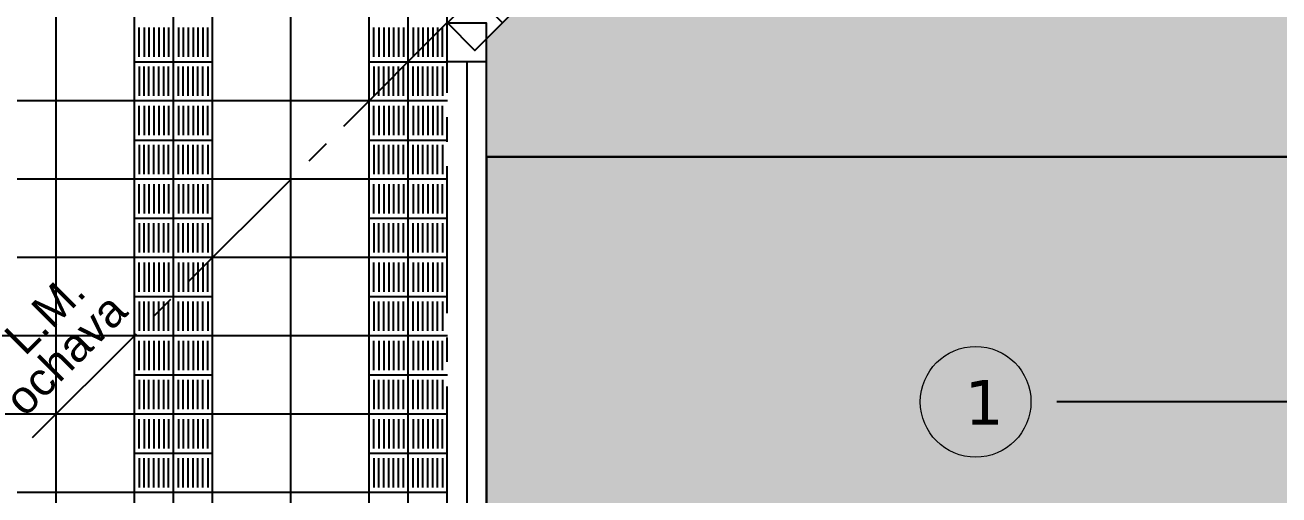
# Model space of a CAD drawing. Header units: inches. Extents: x -309 to 190, y -1585 to -1350.
# Drawn here: x -270.89 to -264.48, y -1381.94 to -1379.54 of the extents above; entities that cross this region are included whole.
import ezdxf
from ezdxf.lldxf.tags import DXFTag

# ---------------------------------------------------------------- set-up
doc = ezdxf.new("R2010")
doc.units = ezdxf.units.IN
doc.header["$MEASUREMENT"] = 0
doc.linetypes.add('CENTER2', pattern=[1.125, 0.75, -0.125, 0.125, -0.125])
doc.linetypes.add('HIDDEN', pattern=[0.375, 0.25, -0.125])
doc.layers.get('0').update_dxf_attribs({"color": 9, "linetype": 'CONTINUOUS'})
for name, color, linetype in [('02', 9, 'CONTINUOUS'), ('CIEGOS', 9, 'CONTINUOUS'), ('DET', 9, 'CONTINUOUS'), ('HACHS', 9, 'CONTINUOUS'), ('lm', 9, 'HIDDEN'), ('NO VIDENTES', 9, 'CONTINUOUS'), ('PROY', 9, 'HIDDEN2'), ('TEXTOS', 9, 'CONTINUOUS')]:
    doc.layers.add(name, color=color, linetype=linetype)
doc.layers.add('color +', color=9, linetype='CONTINUOUS', lineweight=18)
doc.styles.add('Helvetica (bold)', font='arial.ttf')
doc.styles.get("Standard").update_dxf_attribs({"font": 'arial.ttf'})
tags = doc.linetypes.add('HIDDEN2', pattern=[0.1875, 0.125, -0.0625]).pattern_tags.tags
tags[6:7] = [DXFTag(74, 4), DXFTag(75, 0), DXFTag(340, '0'), DXFTag(46, 1.0), DXFTag(50, 0.0), DXFTag(44, 0.0), DXFTag(45, 0.0)]
tags[4:5] = [DXFTag(74, 4), DXFTag(75, 0), DXFTag(340, '0'), DXFTag(46, 1.0), DXFTag(50, 0.0), DXFTag(44, 0.0), DXFTag(45, 0.0)]

msp = doc.modelspace()

# ---------------------------------------------------------------- hatches: boundary and pattern name
at = {"layer": 'HACHS'}
h = msp.add_hatch(dxfattribs=at)
h.set_pattern_fill('AR-HBONE', color=256, scale=0.03, angle=-1e-14)
edge = h.paths.add_edge_path()
edge.add_line((-257.5318, -1375.7982), (-262.5318, -1375.7982))
edge.add_line((-262.5318, -1375.7982), (-262.5318, -1379.3882))
edge.add_line((-262.5318, -1379.3882), (-264.4918, -1379.3882))
edge.add_line((-264.4918, -1379.3882), (-264.4918, -1375.571))
edge.add_line((-264.4918, -1375.571), (-268.5332, -1379.6124))
edge.add_line((-268.5332, -1379.6124), (-268.5332, -1380.2142))
edge.add_line((-268.5332, -1380.2142), (-263.5318, -1380.2142))
edge.add_line((-263.5318, -1380.2142), (-263.5318, -1395.2142))
edge.add_line((-263.5318, -1395.2142), (-268.5318, -1395.2142))
edge.add_line((-268.5318, -1395.2142), (-268.5318, -1397.7142))
edge.add_line((-268.5318, -1397.7142), (-263.5318, -1397.7142))
edge.add_line((-263.5318, -1397.7142), (-263.5318, -1415.2142))
edge.add_line((-263.5318, -1415.2142), (-268.403, -1415.2142))
edge.add_line((-268.403, -1415.2142), (-264.409, -1419.2082))
edge.add_line((-264.409, -1419.2082), (-236.5318, -1419.2082))
edge.add_line((-236.5318, -1419.2082), (-236.5318, -1417.9618))
edge.add_line((-236.5318, -1417.9618), (-241.5318, -1417.9618))
edge.add_line((-241.5318, -1417.9618), (-241.5318, -1400.4618))
edge.add_line((-241.5318, -1400.4618), (-236.5318, -1400.4618))
edge.add_line((-236.5318, -1400.4618), (-236.5318, -1395.3142))
edge.add_line((-236.5318, -1395.3142), (-241.5318, -1395.3142))
edge.add_line((-241.5318, -1395.3142), (-241.5318, -1375.7982))
edge.add_line((-241.5318, -1375.7982), (-246.5318, -1375.7982))
edge.add_line((-246.5318, -1375.7982), (-246.5318, -1378.4182))
edge.add_arc((-246.9318, -1378.4182), 0.4, -90, 0, ccw=False)
edge.add_line((-246.9318, -1378.8182), (-257.1318, -1378.8182))
edge.add_arc((-257.1318, -1378.4182), 0.4, 180, 270, ccw=False)
edge.add_line((-257.5318, -1378.4182), (-257.5318, -1376.0565))
edge.add_line((-257.5318, -1376.0565), (-257.5318, -1375.7982))
h.paths.add_polyline_path([(-247.5318, -1385.3142), (-257.5318, -1385.3142), (-257.5318, -1395.3142), (-247.5318, -1395.3142)], flags=16)
h.paths.add_polyline_path([(-257.5318, -1397.7142), (-247.5318, -1397.7142), (-247.5318, -1412.7142), (-257.5318, -1412.7142)], flags=16)
h.paths.add_polyline_path([(-238.3318, -1395.6392), (-238.3318, -1397.4892), (-237.9318, -1397.4892), (-237.9318, -1395.6392)], flags=0)
h.paths.add_polyline_path([(-237.5318, -1395.6392), (-237.5318, -1397.4892), (-237.1318, -1397.4892), (-237.1318, -1395.6392)], flags=16)
h.paths.add_polyline_path([(-238.3318, -1395.6392), (-238.3318, -1397.4892), (-237.9318, -1397.4892), (-237.9318, -1395.6392)], flags=16)
h.paths.add_polyline_path([(-237.5318, -1395.6392), (-237.5318, -1397.4892), (-237.1318, -1397.4892), (-237.1318, -1395.6392)], flags=0)
h.paths.add_polyline_path([(-239.5318, -1395.6392), (-239.5318, -1397.4892), (-239.9318, -1397.4892), (-239.9318, -1395.6392)], flags=0)
h.paths.add_polyline_path([(-240.3318, -1395.6392), (-240.3318, -1397.4892), (-240.7318, -1397.4892), (-240.7318, -1395.6392)], flags=16)
h.paths.add_polyline_path([(-241.1318, -1395.6392), (-241.1318, -1397.4892), (-241.5318, -1397.4892), (-241.5318, -1395.6392)], flags=16)
h.paths.add_polyline_path([(-241.9318, -1395.6392), (-241.9318, -1397.4892), (-242.3318, -1397.4892), (-242.3318, -1395.6392)], flags=0)
h.paths.add_polyline_path([(-238.7318, -1395.6392), (-238.7318, -1397.4892), (-239.1318, -1397.4892), (-239.1318, -1395.6392)], flags=16)
h.paths.add_polyline_path([(-239.5318, -1395.6392), (-239.5318, -1397.4892), (-239.9318, -1397.4892), (-239.9318, -1395.6392)], flags=16)
h.paths.add_polyline_path([(-240.3318, -1395.6392), (-240.3318, -1397.4892), (-240.7318, -1397.4892), (-240.7318, -1395.6392)], flags=0)
h.paths.add_polyline_path([(-241.9318, -1395.6392), (-241.9318, -1397.4892), (-242.3318, -1397.4892), (-242.3318, -1395.6392)], flags=16)
h.paths.add_polyline_path([(-238.7318, -1395.6392), (-238.7318, -1397.4892), (-239.1318, -1397.4892), (-239.1318, -1395.6392)], flags=0)
h.paths.add_polyline_path([(-243.1318, -1395.6392), (-243.1318, -1397.4892), (-242.7318, -1397.4892), (-242.7318, -1395.6392)], flags=16)
h.paths.add_polyline_path([(-243.9318, -1395.6392), (-243.9318, -1397.4892), (-243.5318, -1397.4892), (-243.5318, -1395.6392)], flags=0)
h.paths.add_polyline_path([(-243.1318, -1395.6392), (-243.1318, -1397.4892), (-242.7318, -1397.4892), (-242.7318, -1395.6392)], flags=0)
h.paths.add_polyline_path([(-243.9318, -1395.6392), (-243.9318, -1397.4892), (-243.5318, -1397.4892), (-243.5318, -1395.6392)], flags=16)
h.paths.add_polyline_path([(-244.7318, -1395.6392), (-244.7318, -1397.4892), (-244.3318, -1397.4892), (-244.3318, -1395.6392)], flags=16)
h.paths.add_polyline_path([(-258.3318, -1395.6392), (-258.3318, -1397.4892), (-257.9318, -1397.4892), (-257.9318, -1395.6392)], flags=16)
h.paths.add_polyline_path([(-259.9318, -1395.6392), (-259.9318, -1397.4892), (-259.5318, -1397.4892), (-259.5318, -1395.6392)], flags=16)
h.paths.add_polyline_path([(-259.1318, -1395.6392), (-259.1318, -1397.4892), (-258.7318, -1397.4892), (-258.7318, -1395.6392)], flags=0)
h.paths.add_polyline_path([(-258.3318, -1395.6392), (-258.3318, -1397.4892), (-257.9318, -1397.4892), (-257.9318, -1395.6392)], flags=0)
h.paths.add_polyline_path([(-259.9318, -1395.6392), (-259.9318, -1397.4892), (-259.5318, -1397.4892), (-259.5318, -1395.6392)], flags=0)
h.paths.add_polyline_path([(-259.1318, -1395.6392), (-259.1318, -1397.4892), (-258.7318, -1397.4892), (-258.7318, -1395.6392)], flags=16)
h.paths.add_polyline_path([(-246.3318, -1395.6392), (-246.3318, -1397.4892), (-245.9318, -1397.4892), (-245.9318, -1395.6392)], flags=0)
h.paths.add_polyline_path([(-245.5318, -1395.6392), (-245.5318, -1397.4892), (-245.1318, -1397.4892), (-245.1318, -1395.6392)], flags=16)
h.paths.add_polyline_path([(-247.1318, -1395.6392), (-247.1318, -1397.4892), (-246.7318, -1397.4892), (-246.7318, -1395.6392)], flags=16)
h.paths.add_polyline_path([(-246.3318, -1395.6392), (-246.3318, -1397.4892), (-245.9318, -1397.4892), (-245.9318, -1395.6392)], flags=16)
h.paths.add_polyline_path([(-245.5318, -1395.6392), (-245.5318, -1397.4892), (-245.1318, -1397.4892), (-245.1318, -1395.6392)], flags=0)
h.paths.add_polyline_path([(-247.1318, -1395.6392), (-247.1318, -1397.4892), (-246.7318, -1397.4892), (-246.7318, -1395.6392)], flags=0)
h.paths.add_polyline_path([(-256.3318, -1395.6392), (-256.3318, -1397.4892), (-256.7318, -1397.4892), (-256.7318, -1395.6392)], flags=0)
h.paths.add_polyline_path([(-257.1318, -1395.6392), (-257.1318, -1397.4892), (-257.5318, -1397.4892), (-257.5318, -1395.6392)], flags=16)
h.paths.add_polyline_path([(-253.1318, -1395.6392), (-253.1318, -1397.4892), (-253.5318, -1397.4892), (-253.5318, -1395.6392)], flags=0)
h.paths.add_polyline_path([(-253.9318, -1395.6392), (-253.9318, -1397.4892), (-254.3318, -1397.4892), (-254.3318, -1395.6392)], flags=0)
h.paths.add_polyline_path([(-254.7318, -1395.6392), (-254.7318, -1397.4892), (-255.1318, -1397.4892), (-255.1318, -1395.6392)], flags=0)
h.paths.add_polyline_path([(-255.5318, -1395.6392), (-255.5318, -1397.4892), (-255.9318, -1397.4892), (-255.9318, -1395.6392)], flags=16)
h.paths.add_polyline_path([(-252.3318, -1395.6392), (-252.3318, -1397.4892), (-252.7318, -1397.4892), (-252.7318, -1395.6392)], flags=0)
h.paths.add_polyline_path([(-247.5318, -1395.6392), (-247.5318, -1397.4892), (-247.9318, -1397.4892), (-247.9318, -1395.6392)], flags=16)
h.paths.add_polyline_path([(-249.1318, -1395.6392), (-249.1318, -1397.4892), (-249.5318, -1397.4892), (-249.5318, -1395.6392)], flags=16)
h.paths.add_polyline_path([(-249.9318, -1395.6392), (-249.9318, -1397.4892), (-250.3318, -1397.4892), (-250.3318, -1395.6392)], flags=0)
h.paths.add_polyline_path([(-250.7318, -1395.6392), (-250.7318, -1397.4892), (-251.1318, -1397.4892), (-251.1318, -1395.6392)], flags=0)
h.paths.add_polyline_path([(-251.5318, -1395.6392), (-251.5318, -1397.4892), (-251.9318, -1397.4892), (-251.9318, -1395.6392)], flags=16)
h.paths.add_polyline_path([(-248.3318, -1395.6392), (-248.3318, -1397.4892), (-248.7318, -1397.4892), (-248.7318, -1395.6392)], flags=0)
h.paths.add_polyline_path([(-256.3318, -1395.6392), (-256.3318, -1397.4892), (-256.7318, -1397.4892), (-256.7318, -1395.6392)], flags=16)
h.paths.add_polyline_path([(-257.1318, -1395.6392), (-257.1318, -1397.4892), (-257.5318, -1397.4892), (-257.5318, -1395.6392)], flags=0)
h.paths.add_polyline_path([(-253.1318, -1395.6392), (-253.1318, -1397.4892), (-253.5318, -1397.4892), (-253.5318, -1395.6392)], flags=16)
h.paths.add_polyline_path([(-253.9318, -1395.6392), (-253.9318, -1397.4892), (-254.3318, -1397.4892), (-254.3318, -1395.6392)], flags=16)
h.paths.add_polyline_path([(-254.7318, -1395.6392), (-254.7318, -1397.4892), (-255.1318, -1397.4892), (-255.1318, -1395.6392)], flags=16)
h.paths.add_polyline_path([(-255.5318, -1395.6392), (-255.5318, -1397.4892), (-255.9318, -1397.4892), (-255.9318, -1395.6392)], flags=0)
h.paths.add_polyline_path([(-252.3318, -1395.6392), (-252.3318, -1397.4892), (-252.7318, -1397.4892), (-252.7318, -1395.6392)], flags=16)
h.paths.add_polyline_path([(-247.5318, -1395.6392), (-247.5318, -1397.4892), (-247.9318, -1397.4892), (-247.9318, -1395.6392)], flags=0)
h.paths.add_polyline_path([(-249.1318, -1395.6392), (-249.1318, -1397.4892), (-249.5318, -1397.4892), (-249.5318, -1395.6392)], flags=0)
h.paths.add_polyline_path([(-249.9318, -1395.6392), (-249.9318, -1397.4892), (-250.3318, -1397.4892), (-250.3318, -1395.6392)], flags=16)
h.paths.add_polyline_path([(-250.7318, -1395.6392), (-250.7318, -1397.4892), (-251.1318, -1397.4892), (-251.1318, -1395.6392)], flags=16)
h.paths.add_polyline_path([(-251.5318, -1395.6392), (-251.5318, -1397.4892), (-251.9318, -1397.4892), (-251.9318, -1395.6392)], flags=0)
h.paths.add_polyline_path([(-248.3318, -1395.6392), (-248.3318, -1397.4892), (-248.7318, -1397.4892), (-248.7318, -1395.6392)], flags=16)
h.paths.add_polyline_path([(-260.7318, -1395.6392), (-260.7318, -1397.4892), (-260.3318, -1397.4892), (-260.3318, -1395.6392)], flags=16)
h.paths.add_polyline_path([(-261.5318, -1395.6392), (-261.5318, -1397.4892), (-261.1318, -1397.4892), (-261.1318, -1395.6392)], flags=16)
h.paths.add_polyline_path([(-262.3318, -1395.6392), (-262.3318, -1397.4892), (-261.9318, -1397.4892), (-261.9318, -1395.6392)], flags=16)
h.paths.add_polyline_path([(-263.1318, -1395.6392), (-263.1318, -1397.4892), (-262.7318, -1397.4892), (-262.7318, -1395.6392)], flags=16)
h.paths.add_polyline_path([(-261.5318, -1395.6392), (-261.5318, -1397.4892), (-261.1318, -1397.4892), (-261.1318, -1395.6392)], flags=0)
h.paths.add_polyline_path([(-262.3318, -1395.6392), (-262.3318, -1397.4892), (-261.9318, -1397.4892), (-261.9318, -1395.6392)], flags=0)
h.paths.add_polyline_path([(-263.1318, -1395.6392), (-263.1318, -1397.4892), (-262.7318, -1397.4892), (-262.7318, -1395.6392)], flags=0)
h.paths.add_polyline_path([(-243.7431, -1376.3182), (-243.7431, -1378.1682), (-243.3431, -1378.1682), (-243.3431, -1376.3182)], flags=0)
h.paths.add_polyline_path([(-242.9431, -1376.3182), (-242.9431, -1378.1682), (-242.5431, -1378.1682), (-242.5431, -1376.3182)], flags=16)
h.paths.add_polyline_path([(-242.1431, -1376.3182), (-242.1431, -1378.1682), (-241.7431, -1378.1682), (-241.7431, -1376.3182)], flags=0)
h.paths.add_polyline_path([(-243.7431, -1376.3182), (-243.7431, -1378.1682), (-243.3431, -1378.1682), (-243.3431, -1376.3182)], flags=16)
h.paths.add_polyline_path([(-242.9431, -1376.3182), (-242.9431, -1378.1682), (-242.5431, -1378.1682), (-242.5431, -1376.3182)], flags=0)
h.paths.add_polyline_path([(-242.1431, -1376.3182), (-242.1431, -1378.1682), (-241.7431, -1378.1682), (-241.7431, -1376.3182)], flags=16)
h.paths.add_polyline_path([(-244.1431, -1376.3182), (-244.1431, -1378.1682), (-244.5431, -1378.1682), (-244.5431, -1376.3182)], flags=16)
h.paths.add_polyline_path([(-246.1431, -1376.3182), (-246.1431, -1378.1682), (-245.7431, -1378.1682), (-245.7431, -1376.3182)], flags=16)
h.paths.add_polyline_path([(-244.9431, -1376.3182), (-244.9431, -1378.1682), (-245.3431, -1378.1682), (-245.3431, -1376.3182)], flags=16)
h.paths.add_polyline_path([(-244.9431, -1376.3182), (-244.9431, -1378.1682), (-245.3431, -1378.1682), (-245.3431, -1376.3182)], flags=0)
h = msp.add_hatch(dxfattribs=at)
h.set_pattern_fill('AR-HBONE', color=256, scale=0.03, angle=-1e-14)
h.paths.add_polyline_path([(-236.5318, -1383.1142), (-241.5318, -1383.1142), (-241.5318, -1395.3142), (-236.5318, -1395.3142)])
h.paths.add_polyline_path([(-236.5318, -1400.4618), (-241.5318, -1400.4618), (-241.5318, -1417.9618), (-236.5318, -1417.9618)])
h.paths.add_polyline_path([(-257.5318, -1397.7142), (-247.5318, -1397.7142), (-247.5318, -1412.7142), (-257.5318, -1412.7142)])
h.paths.add_polyline_path([(-247.5318, -1385.3142), (-257.5318, -1385.3142), (-257.5318, -1395.3142), (-247.5318, -1395.3142)])
h.paths.add_polyline_path([(-268.5318, -1395.2142), (-263.5318, -1395.2142), (-263.5318, -1380.2142), (-268.5318, -1380.2142)])
h.paths.add_polyline_path([(-263.5318, -1415.2142), (-268.5318, -1415.2142), (-268.5318, -1397.7142), (-263.5318, -1397.7142)])

# ---------------------------------------------------------------- linework, layer by layer
msp.add_line((-268.5318, -1380.2142), (-263.5318, -1380.2142))
msp.add_line((-268.5318, -1380.2142), (-263.5318, -1380.2142))
msp.add_lwpolyline([(-268.5318, -1395.2142), (-263.5318, -1395.2142), (-263.5318, -1380.2142), (-268.5318, -1380.2142)], close=True)
at = {"layer": '02'}
msp.add_line((-268.5332, -1379.7282), (-268.5332, -1414.9682), dxfattribs=at)
at = {"layer": 'CIEGOS'}
for points in [[(-270.3319, -1415.8317), (-270.3318, -1378.8654)], [(-269.9319, -1415.6658), (-269.9318, -1379.0311)], [(-269.1319, -1415.334), (-269.1318, -1379.3625)]]:
    msp.add_lwpolyline(points, dxfattribs=at)
at = {"layer": 'color +', "lineweight": 0}
msp.add_circle((-266.0318, -1381.4652), 0.2828, dxfattribs=at)
at = {"layer": 'DET'}
for points in [[(-270.7319, -1415.9975), (-270.7318, -1378.6997)], [(-270.1319, -1415.7487), (-270.1318, -1378.9483)], [(-269.5319, -1415.4999), (-269.5318, -1379.1968)], [(-268.9319, -1415.2511), (-268.9318, -1379.4453)], [(-270.3318, -1379.7282), (-269.9318, -1379.7282)], [(-269.1318, -1379.7282), (-268.7318, -1379.7282)], [(-268.7318, -1379.9282), (-272.5818, -1379.9282)], [(-270.3318, -1380.1282), (-269.9318, -1380.1282)], [(-269.1318, -1380.1282), (-268.7318, -1380.1282)], [(-268.7318, -1380.3282), (-272.5818, -1380.3282)], [(-270.3318, -1380.5282), (-269.9318, -1380.5282)], [(-269.1318, -1380.5282), (-268.7318, -1380.5282)], [(-268.7318, -1380.7282), (-272.5818, -1380.7282)], [(-270.3318, -1380.9282), (-269.9318, -1380.9282)], [(-269.1318, -1380.9282), (-268.7318, -1380.9282)], [(-268.7318, -1381.1282), (-272.5818, -1381.1282)], [(-270.3318, -1381.3282), (-269.9318, -1381.3282)], [(-269.1318, -1381.3282), (-268.7318, -1381.3282)], [(-268.7318, -1381.5282), (-272.5818, -1381.5282)], [(-270.3318, -1381.7282), (-269.9318, -1381.7282)], [(-269.1318, -1381.7282), (-268.7318, -1381.7282)], [(-268.7318, -1381.9282), (-272.5818, -1381.9282)]]:
    msp.add_lwpolyline(points, dxfattribs=at)
at = {"layer": 'lm', "linetype": 'CENTER2'}
msp.add_line((-270.8518, -1381.6482), (-262.2296, -1373.026), dxfattribs=at)
msp.add_line((-270.8518, -1381.6482), (-262.2296, -1373.026), dxfattribs=at)
msp.add_lwpolyline([(-268.7332, -1417.0117), (-268.7332, -1377.1114)], dxfattribs=at)
msp.add_lwpolyline([(-268.7332, -1417.0117), (-268.7332, -1377.1114)], dxfattribs=at)
at = {"layer": 'NO VIDENTES'}
for p, q in [((-270.3069, -1379.7032), (-270.3069, -1379.5532)), ((-270.2819, -1379.5532), (-270.2819, -1379.7032)), ((-270.2569, -1379.5532), (-270.2569, -1379.7032)), ((-270.2319, -1379.5532), (-270.2319, -1379.7032)), ((-270.2069, -1379.5532), (-270.2069, -1379.7032)), ((-270.1819, -1379.5532), (-270.1819, -1379.7032)), ((-270.1569, -1379.5532), (-270.1569, -1379.7032)), ((-270.1069, -1379.5532), (-270.1069, -1379.7032)), ((-270.0819, -1379.5532), (-270.0819, -1379.7032)), ((-270.0569, -1379.5532), (-270.0569, -1379.7032)), ((-270.0319, -1379.5532), (-270.0319, -1379.7032)), ((-270.0069, -1379.5532), (-270.0069, -1379.7032)), ((-269.9819, -1379.5532), (-269.9819, -1379.7032)), ((-269.9569, -1379.7032), (-269.9569, -1379.5532)), ((-269.1069, -1379.7032), (-269.1069, -1379.5532)), ((-269.0819, -1379.5532), (-269.0819, -1379.7032)), ((-269.0569, -1379.5532), (-269.0569, -1379.7032)), ((-269.0319, -1379.5532), (-269.0319, -1379.7032)), ((-269.0069, -1379.5532), (-269.0069, -1379.7032)), ((-268.9819, -1379.5532), (-268.9819, -1379.7032)), ((-268.9569, -1379.5532), (-268.9569, -1379.7032)), ((-268.9069, -1379.5532), (-268.9069, -1379.7032)), ((-268.8819, -1379.5532), (-268.8819, -1379.7032)), ((-268.8569, -1379.5532), (-268.8569, -1379.7032)), ((-268.8319, -1379.5532), (-268.8319, -1379.7032)), ((-268.8069, -1379.5532), (-268.8069, -1379.7032)), ((-268.7819, -1379.5532), (-268.7819, -1379.7032)), ((-268.7569, -1379.7032), (-268.7569, -1379.5532)), ((-270.3069, -1379.7532), (-270.3069, -1379.9032)), ((-270.2819, -1379.9032), (-270.2819, -1379.7532)), ((-270.2569, -1379.9032), (-270.2569, -1379.7532)), ((-270.2319, -1379.9032), (-270.2319, -1379.7532)), ((-270.2069, -1379.9032), (-270.2069, -1379.7532)), ((-270.1819, -1379.9032), (-270.1819, -1379.7532)), ((-270.1569, -1379.9032), (-270.1569, -1379.7532)), ((-270.1069, -1379.9032), (-270.1069, -1379.7532)), ((-270.0819, -1379.9032), (-270.0819, -1379.7532)), ((-270.0569, -1379.9032), (-270.0569, -1379.7532)), ((-270.0319, -1379.9032), (-270.0319, -1379.7532)), ((-270.0069, -1379.9032), (-270.0069, -1379.7532)), ((-269.9819, -1379.9032), (-269.9819, -1379.7532)), ((-269.9569, -1379.7532), (-269.9569, -1379.9032)), ((-269.1069, -1379.7532), (-269.1069, -1379.9032)), ((-269.0819, -1379.9032), (-269.0819, -1379.7532)), ((-269.0569, -1379.9032), (-269.0569, -1379.7532)), ((-269.0319, -1379.9032), (-269.0319, -1379.7532)), ((-269.0069, -1379.9032), (-269.0069, -1379.7532)), ((-268.9819, -1379.9032), (-268.9819, -1379.7532)), ((-268.9569, -1379.9032), (-268.9569, -1379.7532)), ((-268.9069, -1379.9032), (-268.9069, -1379.7532)), ((-268.8819, -1379.9032), (-268.8819, -1379.7532)), ((-268.8569, -1379.9032), (-268.8569, -1379.7532)), ((-268.8319, -1379.9032), (-268.8319, -1379.7532)), ((-268.8069, -1379.9032), (-268.8069, -1379.7532)), ((-268.7819, -1379.9032), (-268.7819, -1379.7532)), ((-268.7569, -1379.7532), (-268.7569, -1379.9032)), ((-270.3069, -1380.1032), (-270.3069, -1379.9532)), ((-270.2819, -1379.9532), (-270.2819, -1380.1032)), ((-270.2569, -1379.9532), (-270.2569, -1380.1032)), ((-270.2319, -1379.9532), (-270.2319, -1380.1032)), ((-270.2069, -1379.9532), (-270.2069, -1380.1032)), ((-270.1819, -1379.9532), (-270.1819, -1380.1032)), ((-270.1569, -1379.9532), (-270.1569, -1380.1032)), ((-270.1069, -1379.9532), (-270.1069, -1380.1032)), ((-270.0819, -1379.9532), (-270.0819, -1380.1032)), ((-270.0569, -1379.9532), (-270.0569, -1380.1032)), ((-270.0319, -1379.9532), (-270.0319, -1380.1032)), ((-270.0069, -1379.9532), (-270.0069, -1380.1032)), ((-269.9819, -1379.9532), (-269.9819, -1380.1032)), ((-269.9569, -1380.1032), (-269.9569, -1379.9532)), ((-269.1069, -1380.1032), (-269.1069, -1379.9532)), ((-269.0819, -1379.9532), (-269.0819, -1380.1032)), ((-269.0569, -1379.9532), (-269.0569, -1380.1032)), ((-269.0319, -1379.9532), (-269.0319, -1380.1032)), ((-269.0069, -1379.9532), (-269.0069, -1380.1032)), ((-268.9819, -1379.9532), (-268.9819, -1380.1032)), ((-268.9569, -1379.9532), (-268.9569, -1380.1032)), ((-268.9069, -1379.9532), (-268.9069, -1380.1032)), ((-268.8819, -1379.9532), (-268.8819, -1380.1032)), ((-268.8569, -1379.9532), (-268.8569, -1380.1032)), ((-268.8319, -1379.9532), (-268.8319, -1380.1032)), ((-268.8069, -1379.9532), (-268.8069, -1380.1032)), ((-268.7819, -1379.9532), (-268.7819, -1380.1032)), ((-268.7569, -1380.1032), (-268.7569, -1379.9532)), ((-270.3069, -1380.1532), (-270.3069, -1380.3032)), ((-270.2819, -1380.3032), (-270.2819, -1380.1532)), ((-270.2569, -1380.3032), (-270.2569, -1380.1532)), ((-270.2319, -1380.3032), (-270.2319, -1380.1532)), ((-270.2069, -1380.3032), (-270.2069, -1380.1532)), ((-270.1819, -1380.3032), (-270.1819, -1380.1532)), ((-270.1569, -1380.3032), (-270.1569, -1380.1532)), ((-270.1069, -1380.3032), (-270.1069, -1380.1532)), ((-270.0819, -1380.3032), (-270.0819, -1380.1532)), ((-270.0569, -1380.3032), (-270.0569, -1380.1532)), ((-270.0319, -1380.3032), (-270.0319, -1380.1532)), ((-270.0069, -1380.3032), (-270.0069, -1380.1532)), ((-269.9819, -1380.3032), (-269.9819, -1380.1532)), ((-269.9569, -1380.1532), (-269.9569, -1380.3032)), ((-269.1069, -1380.1532), (-269.1069, -1380.3032)), ((-269.0819, -1380.3032), (-269.0819, -1380.1532)), ((-269.0569, -1380.3032), (-269.0569, -1380.1532)), ((-269.0319, -1380.3032), (-269.0319, -1380.1532)), ((-269.0069, -1380.3032), (-269.0069, -1380.1532)), ((-268.9819, -1380.3032), (-268.9819, -1380.1532)), ((-268.9569, -1380.3032), (-268.9569, -1380.1532)), ((-268.9069, -1380.3032), (-268.9069, -1380.1532)), ((-268.8819, -1380.3032), (-268.8819, -1380.1532)), ((-268.8569, -1380.3032), (-268.8569, -1380.1532)), ((-268.8319, -1380.3032), (-268.8319, -1380.1532)), ((-268.8069, -1380.3032), (-268.8069, -1380.1532)), ((-268.7819, -1380.3032), (-268.7819, -1380.1532)), ((-268.7569, -1380.1532), (-268.7569, -1380.3032)), ((-270.3069, -1380.5032), (-270.3069, -1380.3532)), ((-270.2819, -1380.3532), (-270.2819, -1380.5032)), ((-270.2569, -1380.3532), (-270.2569, -1380.5032)), ((-270.2319, -1380.3532), (-270.2319, -1380.5032)), ((-270.2069, -1380.3532), (-270.2069, -1380.5032)), ((-270.1819, -1380.3532), (-270.1819, -1380.5032)), ((-270.1569, -1380.3532), (-270.1569, -1380.5032)), ((-270.1069, -1380.3532), (-270.1069, -1380.5032)), ((-270.0819, -1380.3532), (-270.0819, -1380.5032)), ((-270.0569, -1380.3532), (-270.0569, -1380.5032)), ((-270.0319, -1380.3532), (-270.0319, -1380.5032)), ((-270.0069, -1380.3532), (-270.0069, -1380.5032)), ((-269.9819, -1380.3532), (-269.9819, -1380.5032)), ((-269.9569, -1380.5032), (-269.9569, -1380.3532)), ((-269.1069, -1380.5032), (-269.1069, -1380.3532)), ((-269.0819, -1380.3532), (-269.0819, -1380.5032)), ((-269.0569, -1380.3532), (-269.0569, -1380.5032)), ((-269.0319, -1380.3532), (-269.0319, -1380.5032)), ((-269.0069, -1380.3532), (-269.0069, -1380.5032)), ((-268.9819, -1380.3532), (-268.9819, -1380.5032)), ((-268.9569, -1380.3532), (-268.9569, -1380.5032)), ((-268.9069, -1380.3532), (-268.9069, -1380.5032)), ((-268.8819, -1380.3532), (-268.8819, -1380.5032)), ((-268.8569, -1380.3532), (-268.8569, -1380.5032)), ((-268.8319, -1380.3532), (-268.8319, -1380.5032)), ((-268.8069, -1380.3532), (-268.8069, -1380.5032)), ((-268.7819, -1380.3532), (-268.7819, -1380.5032)), ((-268.7569, -1380.5032), (-268.7569, -1380.3532)), ((-270.3069, -1380.5532), (-270.3069, -1380.7032)), ((-270.2819, -1380.7032), (-270.2819, -1380.5532)), ((-270.2569, -1380.7032), (-270.2569, -1380.5532)), ((-270.2319, -1380.7032), (-270.2319, -1380.5532)), ((-270.2069, -1380.7032), (-270.2069, -1380.5532)), ((-270.1819, -1380.7032), (-270.1819, -1380.5532)), ((-270.1569, -1380.7032), (-270.1569, -1380.5532)), ((-270.1069, -1380.7032), (-270.1069, -1380.5532)), ((-270.0819, -1380.7032), (-270.0819, -1380.5532)), ((-270.0569, -1380.7032), (-270.0569, -1380.5532)), ((-270.0319, -1380.7032), (-270.0319, -1380.5532)), ((-270.0069, -1380.7032), (-270.0069, -1380.5532)), ((-269.9819, -1380.7032), (-269.9819, -1380.5532)), ((-269.9569, -1380.5532), (-269.9569, -1380.7032)), ((-269.1069, -1380.5532), (-269.1069, -1380.7032)), ((-269.0819, -1380.7032), (-269.0819, -1380.5532)), ((-269.0569, -1380.7032), (-269.0569, -1380.5532)), ((-269.0319, -1380.7032), (-269.0319, -1380.5532)), ((-269.0069, -1380.7032), (-269.0069, -1380.5532)), ((-268.9819, -1380.7032), (-268.9819, -1380.5532)), ((-268.9569, -1380.7032), (-268.9569, -1380.5532)), ((-268.9069, -1380.7032), (-268.9069, -1380.5532)), ((-268.8819, -1380.7032), (-268.8819, -1380.5532)), ((-268.8569, -1380.7032), (-268.8569, -1380.5532)), ((-268.8319, -1380.7032), (-268.8319, -1380.5532)), ((-268.8069, -1380.7032), (-268.8069, -1380.5532)), ((-268.7819, -1380.7032), (-268.7819, -1380.5532)), ((-268.7569, -1380.5532), (-268.7569, -1380.7032)), ((-270.3069, -1380.9032), (-270.3069, -1380.7532)), ((-270.2819, -1380.7532), (-270.2819, -1380.9032)), ((-270.2569, -1380.7532), (-270.2569, -1380.9032)), ((-270.2319, -1380.7532), (-270.2319, -1380.9032)), ((-270.2069, -1380.7532), (-270.2069, -1380.9032)), ((-270.1819, -1380.7532), (-270.1819, -1380.9032)), ((-270.1569, -1380.7532), (-270.1569, -1380.9032)), ((-270.1069, -1380.7532), (-270.1069, -1380.9032)), ((-270.0819, -1380.7532), (-270.0819, -1380.9032)), ((-270.0569, -1380.7532), (-270.0569, -1380.9032)), ((-270.0319, -1380.7532), (-270.0319, -1380.9032)), ((-270.0069, -1380.7532), (-270.0069, -1380.9032)), ((-269.9819, -1380.7532), (-269.9819, -1380.9032)), ((-269.9569, -1380.9032), (-269.9569, -1380.7532)), ((-269.1069, -1380.9032), (-269.1069, -1380.7532)), ((-269.0819, -1380.7532), (-269.0819, -1380.9032)), ((-269.0569, -1380.7532), (-269.0569, -1380.9032)), ((-269.0319, -1380.7532), (-269.0319, -1380.9032)), ((-269.0069, -1380.7532), (-269.0069, -1380.9032)), ((-268.9819, -1380.7532), (-268.9819, -1380.9032)), ((-268.9569, -1380.7532), (-268.9569, -1380.9032)), ((-268.9069, -1380.7532), (-268.9069, -1380.9032)), ((-268.8819, -1380.7532), (-268.8819, -1380.9032)), ((-268.8569, -1380.7532), (-268.8569, -1380.9032)), ((-268.8319, -1380.7532), (-268.8319, -1380.9032)), ((-268.8069, -1380.7532), (-268.8069, -1380.9032)), ((-268.7819, -1380.7532), (-268.7819, -1380.9032)), ((-268.7569, -1380.9032), (-268.7569, -1380.7532)), ((-270.3069, -1380.9532), (-270.3069, -1381.1032)), ((-270.2819, -1381.1032), (-270.2819, -1380.9532)), ((-270.2569, -1381.1032), (-270.2569, -1380.9532)), ((-270.2319, -1381.1032), (-270.2319, -1380.9532)), ((-270.2069, -1381.1032), (-270.2069, -1380.9532)), ((-270.1819, -1381.1032), (-270.1819, -1380.9532)), ((-270.1569, -1381.1032), (-270.1569, -1380.9532)), ((-270.1069, -1381.1032), (-270.1069, -1380.9532)), ((-270.0819, -1381.1032), (-270.0819, -1380.9532)), ((-270.0569, -1381.1032), (-270.0569, -1380.9532)), ((-270.0319, -1381.1032), (-270.0319, -1380.9532)), ((-270.0069, -1381.1032), (-270.0069, -1380.9532)), ((-269.9819, -1381.1032), (-269.9819, -1380.9532)), ((-269.9569, -1380.9532), (-269.9569, -1381.1032)), ((-269.1069, -1380.9532), (-269.1069, -1381.1032)), ((-269.0819, -1381.1032), (-269.0819, -1380.9532)), ((-269.0569, -1381.1032), (-269.0569, -1380.9532)), ((-269.0319, -1381.1032), (-269.0319, -1380.9532)), ((-269.0069, -1381.1032), (-269.0069, -1380.9532)), ((-268.9819, -1381.1032), (-268.9819, -1380.9532)), ((-268.9569, -1381.1032), (-268.9569, -1380.9532)), ((-268.9069, -1381.1032), (-268.9069, -1380.9532)), ((-268.8819, -1381.1032), (-268.8819, -1380.9532)), ((-268.8569, -1381.1032), (-268.8569, -1380.9532)), ((-268.8319, -1381.1032), (-268.8319, -1380.9532)), ((-268.8069, -1381.1032), (-268.8069, -1380.9532)), ((-268.7819, -1381.1032), (-268.7819, -1380.9532)), ((-268.7569, -1380.9532), (-268.7569, -1381.1032)), ((-270.3069, -1381.3032), (-270.3069, -1381.1532)), ((-270.2819, -1381.1532), (-270.2819, -1381.3032)), ((-270.2569, -1381.1532), (-270.2569, -1381.3032)), ((-270.2319, -1381.1532), (-270.2319, -1381.3032)), ((-270.2069, -1381.1532), (-270.2069, -1381.3032)), ((-270.1819, -1381.1532), (-270.1819, -1381.3032)), ((-270.1569, -1381.1532), (-270.1569, -1381.3032)), ((-270.1069, -1381.1532), (-270.1069, -1381.3032)), ((-270.0819, -1381.1532), (-270.0819, -1381.3032)), ((-270.0569, -1381.1532), (-270.0569, -1381.3032)), ((-270.0319, -1381.1532), (-270.0319, -1381.3032)), ((-270.0069, -1381.1532), (-270.0069, -1381.3032)), ((-269.9819, -1381.1532), (-269.9819, -1381.3032)), ((-269.9569, -1381.3032), (-269.9569, -1381.1532)), ((-269.1069, -1381.3032), (-269.1069, -1381.1532)), ((-269.0819, -1381.1532), (-269.0819, -1381.3032)), ((-269.0569, -1381.1532), (-269.0569, -1381.3032)), ((-269.0319, -1381.1532), (-269.0319, -1381.3032)), ((-269.0069, -1381.1532), (-269.0069, -1381.3032)), ((-268.9819, -1381.1532), (-268.9819, -1381.3032)), ((-268.9569, -1381.1532), (-268.9569, -1381.3032)), ((-268.9069, -1381.1532), (-268.9069, -1381.3032)), ((-268.8819, -1381.1532), (-268.8819, -1381.3032)), ((-268.8569, -1381.1532), (-268.8569, -1381.3032)), ((-268.8319, -1381.1532), (-268.8319, -1381.3032)), ((-268.8069, -1381.1532), (-268.8069, -1381.3032)), ((-268.7819, -1381.1532), (-268.7819, -1381.3032)), ((-268.7569, -1381.3032), (-268.7569, -1381.1532)), ((-270.3069, -1381.3532), (-270.3069, -1381.5032)), ((-270.2819, -1381.5032), (-270.2819, -1381.3532)), ((-270.2569, -1381.5032), (-270.2569, -1381.3532)), ((-270.2319, -1381.5032), (-270.2319, -1381.3532)), ((-270.2069, -1381.5032), (-270.2069, -1381.3532)), ((-270.1819, -1381.5032), (-270.1819, -1381.3532)), ((-270.1569, -1381.5032), (-270.1569, -1381.3532)), ((-270.1069, -1381.5032), (-270.1069, -1381.3532)), ((-270.0819, -1381.5032), (-270.0819, -1381.3532)), ((-270.0569, -1381.5032), (-270.0569, -1381.3532)), ((-270.0319, -1381.5032), (-270.0319, -1381.3532)), ((-270.0069, -1381.5032), (-270.0069, -1381.3532)), ((-269.9819, -1381.5032), (-269.9819, -1381.3532)), ((-269.9569, -1381.3532), (-269.9569, -1381.5032)), ((-269.1069, -1381.3532), (-269.1069, -1381.5032)), ((-269.0819, -1381.5032), (-269.0819, -1381.3532)), ((-269.0569, -1381.5032), (-269.0569, -1381.3532)), ((-269.0319, -1381.5032), (-269.0319, -1381.3532)), ((-269.0069, -1381.5032), (-269.0069, -1381.3532)), ((-268.9819, -1381.5032), (-268.9819, -1381.3532)), ((-268.9569, -1381.5032), (-268.9569, -1381.3532)), ((-268.9069, -1381.5032), (-268.9069, -1381.3532)), ((-268.8819, -1381.5032), (-268.8819, -1381.3532)), ((-268.8569, -1381.5032), (-268.8569, -1381.3532)), ((-268.8319, -1381.5032), (-268.8319, -1381.3532)), ((-268.8069, -1381.5032), (-268.8069, -1381.3532)), ((-268.7819, -1381.5032), (-268.7819, -1381.3532)), ((-268.7569, -1381.3532), (-268.7569, -1381.5032)), ((-270.3069, -1381.7032), (-270.3069, -1381.5532)), ((-270.2819, -1381.5532), (-270.2819, -1381.7032)), ((-270.2569, -1381.5532), (-270.2569, -1381.7032)), ((-270.2319, -1381.5532), (-270.2319, -1381.7032)), ((-270.2069, -1381.5532), (-270.2069, -1381.7032)), ((-270.1819, -1381.5532), (-270.1819, -1381.7032)), ((-270.1569, -1381.5532), (-270.1569, -1381.7032)), ((-270.1069, -1381.5532), (-270.1069, -1381.7032)), ((-270.0819, -1381.5532), (-270.0819, -1381.7032)), ((-270.0569, -1381.5532), (-270.0569, -1381.7032)), ((-270.0319, -1381.5532), (-270.0319, -1381.7032)), ((-270.0069, -1381.5532), (-270.0069, -1381.7032)), ((-269.9819, -1381.5532), (-269.9819, -1381.7032)), ((-269.9569, -1381.7032), (-269.9569, -1381.5532)), ((-269.1069, -1381.7032), (-269.1069, -1381.5532)), ((-269.0819, -1381.5532), (-269.0819, -1381.7032)), ((-269.0569, -1381.5532), (-269.0569, -1381.7032)), ((-269.0319, -1381.5532), (-269.0319, -1381.7032)), ((-269.0069, -1381.5532), (-269.0069, -1381.7032)), ((-268.9819, -1381.5532), (-268.9819, -1381.7032)), ((-268.9569, -1381.5532), (-268.9569, -1381.7032)), ((-268.9069, -1381.5532), (-268.9069, -1381.7032)), ((-268.8819, -1381.5532), (-268.8819, -1381.7032)), ((-268.8569, -1381.5532), (-268.8569, -1381.7032)), ((-268.8319, -1381.5532), (-268.8319, -1381.7032)), ((-268.8069, -1381.5532), (-268.8069, -1381.7032)), ((-268.7819, -1381.5532), (-268.7819, -1381.7032)), ((-268.7569, -1381.7032), (-268.7569, -1381.5532)), ((-270.3069, -1381.7532), (-270.3069, -1381.9032)), ((-270.2819, -1381.9032), (-270.2819, -1381.7532)), ((-270.2569, -1381.9032), (-270.2569, -1381.7532)), ((-270.2319, -1381.9032), (-270.2319, -1381.7532)), ((-270.2069, -1381.9032), (-270.2069, -1381.7532)), ((-270.1819, -1381.9032), (-270.1819, -1381.7532)), ((-270.1569, -1381.9032), (-270.1569, -1381.7532)), ((-270.1069, -1381.9032), (-270.1069, -1381.7532)), ((-270.0819, -1381.9032), (-270.0819, -1381.7532)), ((-270.0569, -1381.9032), (-270.0569, -1381.7532)), ((-270.0319, -1381.9032), (-270.0319, -1381.7532)), ((-270.0069, -1381.9032), (-270.0069, -1381.7532)), ((-269.9819, -1381.9032), (-269.9819, -1381.7532)), ((-269.9569, -1381.7532), (-269.9569, -1381.9032)), ((-269.1069, -1381.7532), (-269.1069, -1381.9032)), ((-269.0819, -1381.9032), (-269.0819, -1381.7532)), ((-269.0569, -1381.9032), (-269.0569, -1381.7532)), ((-269.0319, -1381.9032), (-269.0319, -1381.7532)), ((-269.0069, -1381.9032), (-269.0069, -1381.7532)), ((-268.9819, -1381.9032), (-268.9819, -1381.7532)), ((-268.9569, -1381.9032), (-268.9569, -1381.7532)), ((-268.9069, -1381.9032), (-268.9069, -1381.7532)), ((-268.8819, -1381.9032), (-268.8819, -1381.7532)), ((-268.8569, -1381.9032), (-268.8569, -1381.7532)), ((-268.8319, -1381.9032), (-268.8319, -1381.7532)), ((-268.8069, -1381.9032), (-268.8069, -1381.7532)), ((-268.7819, -1381.9032), (-268.7819, -1381.7532)), ((-268.7569, -1381.7532), (-268.7569, -1381.9032))]:
    msp.add_line(p, q, dxfattribs=at)
at = {"layer": 'PROY', "linetype": 'HIDDEN2', "ltscale": 3}
msp.add_lwpolyline([(-263.397, -1381.4652), (-265.6167, -1381.4652)], dxfattribs=at)
at = {"layer": 'TEXTOS'}
for points in [[(-268.5332, -1379.6124), (-264.4918, -1375.571)], [(-268.6332, -1379.7282), (-268.6332, -1414.9682)]]:
    msp.add_lwpolyline(points, dxfattribs=at)
for points in [[(-268.7318, -1379.5301), (-268.5904, -1379.3886), (-268.4499, -1379.5292), (-268.5913, -1379.6706)], [(-268.7332, -1379.5295), (-268.5332, -1379.5295), (-268.5332, -1379.7282), (-268.7332, -1379.7282)]]:
    msp.add_lwpolyline(points, close=True, dxfattribs=at)

# ---------------------------------------------------------------- texts
at = {"layer": '02'}
for s, p in [('L.M.', (-270.8916, -1381.2364)), ('ochava', (-270.8916, -1381.549))]:
    msp.add_text(s, height=0.168, rotation=45, dxfattribs=at).set_placement(p)
at = {"layer": 'color +', "lineweight": 0, "insert": (-266.0878, -1381.3545), "char_height": 0.227376, "attachment_point": 1, "line_spacing_factor": 0.844561, "style": 'Helvetica (bold)'}
msp.add_mtext('{\\fVerdana|b0|i0|c0|p34;1}', dxfattribs=at)

doc.saveas('drawing.dxf')
